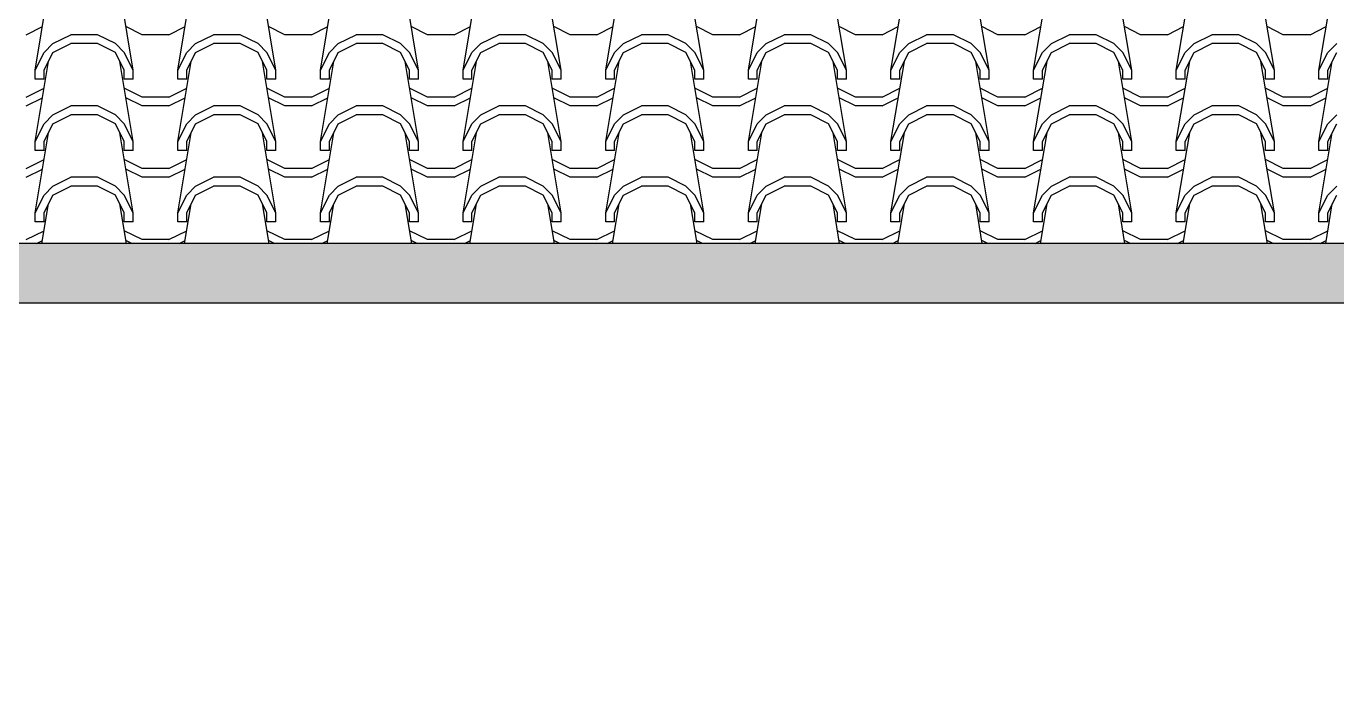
# Model space of a CAD drawing. Header units: millimetres. Extents: x -72 to 470, y 3 to 161.
# Drawn here: x 453.568 to 455.762, y 60.869 to 61.968 of the extents above; entities that cross this region are included whole.
import ezdxf

# ---------------------------------------------------------------- set-up
doc = ezdxf.new("R2010")
doc.units = ezdxf.units.MM
for name, color, linetype in [('001', 1, 'Continuous'), ('COTA', 7, 'Continuous'), ('LAYER2', 5, 'Continuous')]:
    doc.layers.add(name, color=color, linetype=linetype)

msp = doc.modelspace()

# ---------------------------------------------------------------- hatches: boundary and pattern name
at = {"layer": 'COTA', "true_color": 0x939598}
h = msp.add_hatch(color=252, dxfattribs=at)
h.dxf.hatch_style = 1
h.paths.add_polyline_path([(452.9603, 61.5036), (452.9603, 61.6036), (452.9603, 62.8536), (452.8103, 62.8536), (452.8103, 61.6036), (452.8103, 61.5036), (452.8103, 58.5036), (452.9603, 58.5036)])
h.paths.add_polyline_path([(463.8103, 61.6036), (463.8103, 62.8536), (463.6603, 62.8536), (463.6603, 61.6036), (452.9603, 61.6036), (452.9603, 61.5036), (456.1103, 61.5036), (463.8103, 61.5036)])
h.paths.add_polyline_path([(463.8103, 61.5036), (463.6603, 61.5036), (463.6603, 58.4036), (463.8103, 58.4036)])

# ---------------------------------------------------------------- linework, layer by layer
at = {"layer": '001', "color": 8, "linetype": 'Continuous', "ltscale": 0.5}
for p, q in [((453.5827, 61.8936), (453.6051, 62.0279)), ((453.7469, 61.8936), (453.7245, 62.0279)), ((453.8215, 61.8936), (453.8439, 62.0279)), ((453.9857, 61.8936), (453.9633, 62.0279)), ((454.0603, 61.8936), (454.0827, 62.0279)), ((454.2245, 61.8936), (454.2021, 62.0279)), ((454.2991, 61.8936), (454.3215, 62.0279)), ((454.4632, 61.8936), (454.4409, 62.0279)), ((454.5379, 61.8936), (454.5603, 62.0279)), ((454.702, 61.8936), (454.6796, 62.0279)), ((454.7767, 61.8936), (454.799, 62.0279)), ((454.9408, 61.8936), (454.9184, 62.0279)), ((455.0154, 61.8936), (455.0378, 62.0279)), ((455.1796, 61.8936), (455.1572, 62.0279)), ((455.2542, 61.8936), (455.2766, 62.0279)), ((455.4184, 61.8936), (455.396, 62.0279)), ((455.493, 61.8936), (455.5154, 62.0279)), ((455.6572, 61.8936), (455.6348, 62.0279)), ((455.7318, 61.8936), (455.7542, 62.0279)), ((453.5678, 61.9533), (453.5949, 61.9668)), ((453.7618, 61.9533), (453.7347, 61.9668)), ((453.8066, 61.9533), (453.8337, 61.9668)), ((454.0006, 61.9533), (453.9734, 61.9668)), ((454.0454, 61.9533), (454.0725, 61.9668)), ((454.2394, 61.9533), (454.2122, 61.9668)), ((454.2841, 61.9533), (454.3113, 61.9668)), ((454.4782, 61.9533), (454.451, 61.9668)), ((454.5229, 61.9533), (454.5501, 61.9668)), ((454.717, 61.9533), (454.6898, 61.9668)), ((454.7617, 61.9533), (454.7889, 61.9668)), ((454.9558, 61.9533), (454.9286, 61.9668)), ((455.0005, 61.9533), (455.0277, 61.9668)), ((455.1945, 61.9533), (455.1674, 61.9668)), ((455.2393, 61.9533), (455.2665, 61.9668)), ((455.4333, 61.9533), (455.4062, 61.9668)), ((455.4781, 61.9533), (455.5052, 61.9668)), ((455.6721, 61.9533), (455.645, 61.9668)), ((455.7169, 61.9533), (455.744, 61.9668)), ((453.5976, 61.9234), (453.6125, 61.9383)), ((453.6125, 61.9383), (453.6424, 61.9533)), ((453.6125, 61.9234), (453.6424, 61.9383)), ((453.6872, 61.9533), (453.6424, 61.9533)), ((453.6872, 61.9383), (453.6424, 61.9383)), ((453.717, 61.9383), (453.6872, 61.9533)), ((453.717, 61.9234), (453.6872, 61.9383)), ((453.7319, 61.9234), (453.717, 61.9383)), ((453.8066, 61.9533), (453.7618, 61.9533)), ((453.8364, 61.9234), (453.8513, 61.9383)), ((453.8513, 61.9383), (453.8812, 61.9533)), ((453.8513, 61.9234), (453.8812, 61.9383)), ((453.926, 61.9533), (453.8812, 61.9533)), ((453.926, 61.9383), (453.8812, 61.9383)), ((453.9558, 61.9383), (453.926, 61.9533)), ((453.9558, 61.9234), (453.926, 61.9383)), ((453.9707, 61.9234), (453.9558, 61.9383)), ((454.0454, 61.9533), (454.0006, 61.9533)), ((454.0752, 61.9234), (454.0901, 61.9383)), ((454.0901, 61.9383), (454.12, 61.9533)), ((454.0901, 61.9234), (454.12, 61.9383)), ((454.1648, 61.9533), (454.12, 61.9533)), ((454.1648, 61.9383), (454.12, 61.9383)), ((454.1946, 61.9383), (454.1648, 61.9533)), ((454.1946, 61.9234), (454.1648, 61.9383)), ((454.2095, 61.9234), (454.1946, 61.9383)), ((454.2841, 61.9533), (454.2394, 61.9533)), ((454.314, 61.9234), (454.3289, 61.9383)), ((454.3289, 61.9383), (454.3588, 61.9533)), ((454.3289, 61.9234), (454.3588, 61.9383)), ((454.4035, 61.9533), (454.3588, 61.9533)), ((454.4035, 61.9383), (454.3588, 61.9383)), ((454.4334, 61.9383), (454.4035, 61.9533)), ((454.4334, 61.9234), (454.4035, 61.9383)), ((454.4483, 61.9234), (454.4334, 61.9383)), ((454.5229, 61.9533), (454.4782, 61.9533)), ((454.5528, 61.9234), (454.5677, 61.9383)), ((454.5677, 61.9383), (454.5976, 61.9533)), ((454.5677, 61.9234), (454.5976, 61.9383)), ((454.6423, 61.9533), (454.5976, 61.9533)), ((454.6423, 61.9383), (454.5976, 61.9383)), ((454.6722, 61.9383), (454.6423, 61.9533)), ((454.6722, 61.9234), (454.6423, 61.9383)), ((454.6871, 61.9234), (454.6722, 61.9383)), ((454.7617, 61.9533), (454.717, 61.9533)), ((454.7916, 61.9234), (454.8065, 61.9383)), ((454.8065, 61.9383), (454.8364, 61.9533)), ((454.8065, 61.9234), (454.8364, 61.9383)), ((454.8811, 61.9533), (454.8364, 61.9533)), ((454.8811, 61.9383), (454.8364, 61.9383)), ((454.911, 61.9383), (454.8811, 61.9533)), ((454.911, 61.9234), (454.8811, 61.9383)), ((454.9259, 61.9234), (454.911, 61.9383)), ((455.0005, 61.9533), (454.9558, 61.9533)), ((455.0304, 61.9234), (455.0453, 61.9383)), ((455.0453, 61.9383), (455.0751, 61.9533)), ((455.0453, 61.9234), (455.0751, 61.9383)), ((455.1199, 61.9533), (455.0751, 61.9533)), ((455.1199, 61.9383), (455.0751, 61.9383)), ((455.1498, 61.9383), (455.1199, 61.9533)), ((455.1498, 61.9234), (455.1199, 61.9383)), ((455.1647, 61.9234), (455.1498, 61.9383)), ((455.2393, 61.9533), (455.1945, 61.9533)), ((455.2692, 61.9234), (455.2841, 61.9383)), ((455.2841, 61.9383), (455.3139, 61.9533)), ((455.2841, 61.9234), (455.3139, 61.9383)), ((455.3587, 61.9533), (455.3139, 61.9533)), ((455.3587, 61.9383), (455.3139, 61.9383)), ((455.3886, 61.9383), (455.3587, 61.9533)), ((455.3886, 61.9234), (455.3587, 61.9383)), ((455.4035, 61.9234), (455.3886, 61.9383)), ((455.4781, 61.9533), (455.4333, 61.9533)), ((455.508, 61.9234), (455.5229, 61.9383)), ((455.5229, 61.9383), (455.5527, 61.9533)), ((455.5229, 61.9234), (455.5527, 61.9383)), ((455.5975, 61.9533), (455.5527, 61.9533)), ((455.5975, 61.9383), (455.5527, 61.9383)), ((455.6274, 61.9383), (455.5975, 61.9533)), ((455.6274, 61.9234), (455.5975, 61.9383)), ((455.6423, 61.9234), (455.6274, 61.9383)), ((455.7169, 61.9533), (455.6721, 61.9533)), ((455.7467, 61.9234), (455.7617, 61.9383)), ((453.5827, 61.8936), (453.5976, 61.9234)), ((453.5976, 61.8936), (453.6125, 61.9234)), ((453.7319, 61.8936), (453.717, 61.9234)), ((453.7469, 61.8936), (453.7319, 61.9234)), ((453.8215, 61.8936), (453.8364, 61.9234)), ((453.8364, 61.8936), (453.8513, 61.9234)), ((453.9707, 61.8936), (453.9558, 61.9234)), ((453.9857, 61.8936), (453.9707, 61.9234)), ((454.0603, 61.8936), (454.0752, 61.9234)), ((454.0752, 61.8936), (454.0901, 61.9234)), ((454.2095, 61.8936), (454.1946, 61.9234)), ((454.2245, 61.8936), (454.2095, 61.9234)), ((454.2991, 61.8936), (454.314, 61.9234)), ((454.314, 61.8936), (454.3289, 61.9234)), ((454.4483, 61.8936), (454.4334, 61.9234)), ((454.4632, 61.8936), (454.4483, 61.9234)), ((454.5379, 61.8936), (454.5528, 61.9234)), ((454.5528, 61.8936), (454.5677, 61.9234)), ((454.6871, 61.8936), (454.6722, 61.9234)), ((454.702, 61.8936), (454.6871, 61.9234)), ((454.7767, 61.8936), (454.7916, 61.9234)), ((454.7916, 61.8936), (454.8065, 61.9234)), ((454.9259, 61.8936), (454.911, 61.9234)), ((454.9408, 61.8936), (454.9259, 61.9234)), ((455.0154, 61.8936), (455.0304, 61.9234)), ((455.0304, 61.8936), (455.0453, 61.9234)), ((455.1647, 61.8936), (455.1498, 61.9234)), ((455.1796, 61.8936), (455.1647, 61.9234)), ((455.2542, 61.8936), (455.2692, 61.9234)), ((455.2692, 61.8936), (455.2841, 61.9234)), ((455.4035, 61.8936), (455.3886, 61.9234)), ((455.4184, 61.8936), (455.4035, 61.9234)), ((455.493, 61.8936), (455.508, 61.9234)), ((455.508, 61.8936), (455.5229, 61.9234)), ((455.6423, 61.8936), (455.6274, 61.9234)), ((455.6572, 61.8936), (455.6423, 61.9234)), ((455.7318, 61.8936), (455.7467, 61.9234)), ((455.7467, 61.8936), (455.7617, 61.9234)), ((453.5827, 61.7742), (453.6051, 61.9085)), ((453.5827, 61.8786), (453.5827, 61.8936)), ((453.5976, 61.8786), (453.5976, 61.8936)), ((453.7469, 61.7742), (453.7245, 61.9085)), ((453.7319, 61.8786), (453.7319, 61.8936)), ((453.7469, 61.8786), (453.7469, 61.8936)), ((453.8215, 61.7742), (453.8439, 61.9085)), ((453.8215, 61.8786), (453.8215, 61.8936)), ((453.8364, 61.8786), (453.8364, 61.8936)), ((453.9857, 61.7742), (453.9633, 61.9085)), ((453.9707, 61.8786), (453.9707, 61.8936)), ((453.9857, 61.8786), (453.9857, 61.8936)), ((454.0603, 61.7742), (454.0827, 61.9085)), ((454.0603, 61.8786), (454.0603, 61.8936)), ((454.0752, 61.8786), (454.0752, 61.8936)), ((454.2245, 61.7742), (454.2021, 61.9085)), ((454.2095, 61.8786), (454.2095, 61.8936)), ((454.2245, 61.8786), (454.2245, 61.8936)), ((454.2991, 61.7742), (454.3215, 61.9085)), ((454.2991, 61.8786), (454.2991, 61.8936)), ((454.314, 61.8786), (454.314, 61.8936)), ((454.4632, 61.7742), (454.4409, 61.9085)), ((454.4483, 61.8786), (454.4483, 61.8936)), ((454.4632, 61.8786), (454.4632, 61.8936)), ((454.5379, 61.7742), (454.5603, 61.9085)), ((454.5379, 61.8786), (454.5379, 61.8936)), ((454.5528, 61.8786), (454.5528, 61.8936)), ((454.702, 61.7742), (454.6796, 61.9085)), ((454.6871, 61.8786), (454.6871, 61.8936)), ((454.702, 61.8786), (454.702, 61.8936)), ((454.7767, 61.7742), (454.799, 61.9085)), ((454.7767, 61.8786), (454.7767, 61.8936)), ((454.7916, 61.8786), (454.7916, 61.8936)), ((454.9408, 61.7742), (454.9184, 61.9085)), ((454.9259, 61.8786), (454.9259, 61.8936)), ((454.9408, 61.8786), (454.9408, 61.8936)), ((455.0154, 61.7742), (455.0378, 61.9085)), ((455.0154, 61.8786), (455.0154, 61.8936)), ((455.0304, 61.8786), (455.0304, 61.8936)), ((455.1796, 61.7742), (455.1572, 61.9085)), ((455.1647, 61.8786), (455.1647, 61.8936)), ((455.1796, 61.8786), (455.1796, 61.8936)), ((455.2542, 61.7742), (455.2766, 61.9085)), ((455.2542, 61.8786), (455.2542, 61.8936)), ((455.2692, 61.8786), (455.2692, 61.8936)), ((455.4184, 61.7742), (455.396, 61.9085)), ((455.4035, 61.8786), (455.4035, 61.8936)), ((455.4184, 61.8786), (455.4184, 61.8936)), ((455.493, 61.7742), (455.5154, 61.9085)), ((455.493, 61.8786), (455.493, 61.8936)), ((455.508, 61.8786), (455.508, 61.8936)), ((455.6572, 61.7742), (455.6348, 61.9085)), ((455.6423, 61.8786), (455.6423, 61.8936)), ((455.6572, 61.8786), (455.6572, 61.8936)), ((455.7318, 61.7742), (455.7542, 61.9085)), ((455.7318, 61.8786), (455.7318, 61.8936)), ((455.7467, 61.8786), (455.7467, 61.8936)), ((453.5976, 61.8786), (453.5827, 61.8786)), ((453.7469, 61.8786), (453.7319, 61.8786)), ((453.8364, 61.8786), (453.8215, 61.8786)), ((453.9857, 61.8786), (453.9707, 61.8786)), ((454.0752, 61.8786), (454.0603, 61.8786)), ((454.2245, 61.8786), (454.2095, 61.8786)), ((454.314, 61.8786), (454.2991, 61.8786)), ((454.4632, 61.8786), (454.4483, 61.8786)), ((454.5528, 61.8786), (454.5379, 61.8786)), ((454.702, 61.8786), (454.6871, 61.8786)), ((454.7916, 61.8786), (454.7767, 61.8786)), ((454.9408, 61.8786), (454.9259, 61.8786)), ((455.0304, 61.8786), (455.0154, 61.8786)), ((455.1796, 61.8786), (455.1647, 61.8786)), ((455.2692, 61.8786), (455.2542, 61.8786)), ((455.4184, 61.8786), (455.4035, 61.8786)), ((455.508, 61.8786), (455.493, 61.8786)), ((455.6572, 61.8786), (455.6423, 61.8786)), ((455.7467, 61.8786), (455.7318, 61.8786)), ((453.5678, 61.8488), (453.5976, 61.8637)), ((453.5678, 61.8339), (453.5949, 61.8474)), ((453.7618, 61.8488), (453.7319, 61.8637)), ((453.7618, 61.8339), (453.7347, 61.8474)), ((453.8066, 61.8488), (453.7618, 61.8488)), ((453.8066, 61.8488), (453.8364, 61.8637)), ((453.8066, 61.8339), (453.8337, 61.8474)), ((454.0006, 61.8488), (453.9707, 61.8637)), ((454.0006, 61.8339), (453.9734, 61.8474)), ((454.0454, 61.8488), (454.0006, 61.8488)), ((454.0454, 61.8488), (454.0752, 61.8637)), ((454.0454, 61.8339), (454.0725, 61.8474)), ((454.2394, 61.8488), (454.2095, 61.8637)), ((454.2394, 61.8339), (454.2122, 61.8474)), ((454.2841, 61.8488), (454.2394, 61.8488)), ((454.2841, 61.8488), (454.314, 61.8637)), ((454.2841, 61.8339), (454.3113, 61.8474)), ((454.4782, 61.8488), (454.4483, 61.8637)), ((454.4782, 61.8339), (454.451, 61.8474)), ((454.5229, 61.8488), (454.4782, 61.8488)), ((454.5229, 61.8488), (454.5528, 61.8637)), ((454.5229, 61.8339), (454.5501, 61.8474)), ((454.717, 61.8488), (454.6871, 61.8637)), ((454.717, 61.8339), (454.6898, 61.8474)), ((454.7617, 61.8488), (454.717, 61.8488)), ((454.7617, 61.8488), (454.7916, 61.8637)), ((454.7617, 61.8339), (454.7889, 61.8474)), ((454.9558, 61.8488), (454.9259, 61.8637)), ((454.9558, 61.8339), (454.9286, 61.8474)), ((455.0005, 61.8488), (454.9558, 61.8488)), ((455.0005, 61.8488), (455.0304, 61.8637)), ((455.0005, 61.8339), (455.0277, 61.8474)), ((455.1945, 61.8488), (455.1647, 61.8637)), ((455.1945, 61.8339), (455.1674, 61.8474)), ((455.2393, 61.8488), (455.1945, 61.8488)), ((455.2393, 61.8488), (455.2692, 61.8637)), ((455.2393, 61.8339), (455.2665, 61.8474)), ((455.4333, 61.8488), (455.4035, 61.8637)), ((455.4333, 61.8339), (455.4062, 61.8474)), ((455.4781, 61.8488), (455.4333, 61.8488)), ((455.4781, 61.8488), (455.508, 61.8637)), ((455.4781, 61.8339), (455.5052, 61.8474)), ((455.6721, 61.8488), (455.6423, 61.8637)), ((455.6721, 61.8339), (455.645, 61.8474)), ((455.7169, 61.8488), (455.6721, 61.8488)), ((455.7169, 61.8488), (455.7467, 61.8637)), ((455.7169, 61.8339), (455.744, 61.8474)), ((453.6125, 61.8189), (453.6424, 61.8339)), ((453.6872, 61.8339), (453.6424, 61.8339)), ((453.717, 61.8189), (453.6872, 61.8339)), ((453.8066, 61.8339), (453.7618, 61.8339)), ((453.8513, 61.8189), (453.8812, 61.8339)), ((453.926, 61.8339), (453.8812, 61.8339)), ((453.9558, 61.8189), (453.926, 61.8339)), ((454.0454, 61.8339), (454.0006, 61.8339)), ((454.0901, 61.8189), (454.12, 61.8339)), ((454.1648, 61.8339), (454.12, 61.8339)), ((454.1946, 61.8189), (454.1648, 61.8339)), ((454.2841, 61.8339), (454.2394, 61.8339)), ((454.3289, 61.8189), (454.3588, 61.8339)), ((454.4035, 61.8339), (454.3588, 61.8339)), ((454.4334, 61.8189), (454.4035, 61.8339)), ((454.5229, 61.8339), (454.4782, 61.8339)), ((454.5677, 61.8189), (454.5976, 61.8339)), ((454.6423, 61.8339), (454.5976, 61.8339)), ((454.6722, 61.8189), (454.6423, 61.8339)), ((454.7617, 61.8339), (454.717, 61.8339)), ((454.8065, 61.8189), (454.8364, 61.8339)), ((454.8811, 61.8339), (454.8364, 61.8339)), ((454.911, 61.8189), (454.8811, 61.8339)), ((455.0005, 61.8339), (454.9558, 61.8339)), ((455.0453, 61.8189), (455.0751, 61.8339)), ((455.1199, 61.8339), (455.0751, 61.8339)), ((455.1498, 61.8189), (455.1199, 61.8339)), ((455.2393, 61.8339), (455.1945, 61.8339)), ((455.2841, 61.8189), (455.3139, 61.8339)), ((455.3587, 61.8339), (455.3139, 61.8339)), ((455.3886, 61.8189), (455.3587, 61.8339)), ((455.4781, 61.8339), (455.4333, 61.8339)), ((455.5229, 61.8189), (455.5527, 61.8339)), ((455.5975, 61.8339), (455.5527, 61.8339)), ((455.6274, 61.8189), (455.5975, 61.8339)), ((455.7169, 61.8339), (455.6721, 61.8339)), ((453.5827, 61.7742), (453.5976, 61.804)), ((453.5976, 61.804), (453.6125, 61.8189)), ((453.5976, 61.7742), (453.6125, 61.804)), ((453.6125, 61.804), (453.6424, 61.8189)), ((453.6872, 61.8189), (453.6424, 61.8189)), ((453.717, 61.804), (453.6872, 61.8189)), ((453.7319, 61.804), (453.717, 61.8189)), ((453.7319, 61.7742), (453.717, 61.804)), ((453.7469, 61.7742), (453.7319, 61.804)), ((453.8215, 61.7742), (453.8364, 61.804)), ((453.8364, 61.804), (453.8513, 61.8189)), ((453.8364, 61.7742), (453.8513, 61.804)), ((453.8513, 61.804), (453.8812, 61.8189)), ((453.926, 61.8189), (453.8812, 61.8189)), ((453.9558, 61.804), (453.926, 61.8189)), ((453.9707, 61.804), (453.9558, 61.8189)), ((453.9707, 61.7742), (453.9558, 61.804)), ((453.9857, 61.7742), (453.9707, 61.804)), ((454.0603, 61.7742), (454.0752, 61.804)), ((454.0752, 61.804), (454.0901, 61.8189)), ((454.0752, 61.7742), (454.0901, 61.804)), ((454.0901, 61.804), (454.12, 61.8189)), ((454.1648, 61.8189), (454.12, 61.8189)), ((454.1946, 61.804), (454.1648, 61.8189)), ((454.2095, 61.804), (454.1946, 61.8189)), ((454.2095, 61.7742), (454.1946, 61.804)), ((454.2245, 61.7742), (454.2095, 61.804)), ((454.2991, 61.7742), (454.314, 61.804)), ((454.314, 61.804), (454.3289, 61.8189)), ((454.314, 61.7742), (454.3289, 61.804)), ((454.3289, 61.804), (454.3588, 61.8189)), ((454.4035, 61.8189), (454.3588, 61.8189)), ((454.4334, 61.804), (454.4035, 61.8189)), ((454.4483, 61.804), (454.4334, 61.8189)), ((454.4483, 61.7742), (454.4334, 61.804)), ((454.4632, 61.7742), (454.4483, 61.804)), ((454.5379, 61.7742), (454.5528, 61.804)), ((454.5528, 61.804), (454.5677, 61.8189)), ((454.5528, 61.7742), (454.5677, 61.804)), ((454.5677, 61.804), (454.5976, 61.8189)), ((454.6423, 61.8189), (454.5976, 61.8189)), ((454.6722, 61.804), (454.6423, 61.8189)), ((454.6871, 61.804), (454.6722, 61.8189)), ((454.6871, 61.7742), (454.6722, 61.804)), ((454.702, 61.7742), (454.6871, 61.804)), ((454.7767, 61.7742), (454.7916, 61.804)), ((454.7916, 61.804), (454.8065, 61.8189)), ((454.7916, 61.7742), (454.8065, 61.804)), ((454.8065, 61.804), (454.8364, 61.8189)), ((454.8811, 61.8189), (454.8364, 61.8189)), ((454.911, 61.804), (454.8811, 61.8189)), ((454.9259, 61.804), (454.911, 61.8189)), ((454.9259, 61.7742), (454.911, 61.804)), ((454.9408, 61.7742), (454.9259, 61.804)), ((455.0154, 61.7742), (455.0304, 61.804)), ((455.0304, 61.804), (455.0453, 61.8189)), ((455.0304, 61.7742), (455.0453, 61.804)), ((455.0453, 61.804), (455.0751, 61.8189)), ((455.1199, 61.8189), (455.0751, 61.8189)), ((455.1498, 61.804), (455.1199, 61.8189)), ((455.1647, 61.804), (455.1498, 61.8189)), ((455.1647, 61.7742), (455.1498, 61.804)), ((455.1796, 61.7742), (455.1647, 61.804)), ((455.2542, 61.7742), (455.2692, 61.804)), ((455.2692, 61.804), (455.2841, 61.8189)), ((455.2692, 61.7742), (455.2841, 61.804)), ((455.2841, 61.804), (455.3139, 61.8189)), ((455.3587, 61.8189), (455.3139, 61.8189)), ((455.3886, 61.804), (455.3587, 61.8189)), ((455.4035, 61.804), (455.3886, 61.8189)), ((455.4035, 61.7742), (455.3886, 61.804)), ((455.4184, 61.7742), (455.4035, 61.804)), ((455.493, 61.7742), (455.508, 61.804)), ((455.508, 61.804), (455.5229, 61.8189)), ((455.508, 61.7742), (455.5229, 61.804)), ((455.5229, 61.804), (455.5527, 61.8189)), ((455.5975, 61.8189), (455.5527, 61.8189)), ((455.6274, 61.804), (455.5975, 61.8189)), ((455.6423, 61.804), (455.6274, 61.8189)), ((455.6423, 61.7742), (455.6274, 61.804)), ((455.6572, 61.7742), (455.6423, 61.804)), ((455.7318, 61.7742), (455.7467, 61.804)), ((455.7467, 61.804), (455.7617, 61.8189)), ((455.7467, 61.7742), (455.7617, 61.804)), ((453.5827, 61.6548), (453.6051, 61.7891)), ((453.7469, 61.6548), (453.7245, 61.7891)), ((453.8215, 61.6548), (453.8439, 61.7891)), ((453.9857, 61.6548), (453.9633, 61.7891)), ((454.0603, 61.6548), (454.0827, 61.7891)), ((454.2245, 61.6548), (454.2021, 61.7891)), ((454.2991, 61.6548), (454.3215, 61.7891)), ((454.4632, 61.6548), (454.4409, 61.7891)), ((454.5379, 61.6548), (454.5603, 61.7891)), ((454.702, 61.6548), (454.6796, 61.7891)), ((454.7767, 61.6548), (454.799, 61.7891)), ((454.9408, 61.6548), (454.9184, 61.7891)), ((455.0154, 61.6548), (455.0378, 61.7891)), ((455.1796, 61.6548), (455.1572, 61.7891)), ((455.2542, 61.6548), (455.2766, 61.7891)), ((455.4184, 61.6548), (455.396, 61.7891)), ((455.493, 61.6548), (455.5154, 61.7891)), ((455.6572, 61.6548), (455.6348, 61.7891)), ((455.7318, 61.6548), (455.7542, 61.7891)), ((453.5827, 61.7592), (453.5827, 61.7742)), ((453.5976, 61.7592), (453.5827, 61.7592)), ((453.5976, 61.7592), (453.5976, 61.7742)), ((453.7319, 61.7592), (453.7319, 61.7742)), ((453.7469, 61.7592), (453.7319, 61.7592)), ((453.7469, 61.7592), (453.7469, 61.7742)), ((453.8215, 61.7592), (453.8215, 61.7742)), ((453.8364, 61.7592), (453.8215, 61.7592)), ((453.8364, 61.7592), (453.8364, 61.7742)), ((453.9707, 61.7592), (453.9707, 61.7742)), ((453.9857, 61.7592), (453.9707, 61.7592)), ((453.9857, 61.7592), (453.9857, 61.7742)), ((454.0603, 61.7592), (454.0603, 61.7742)), ((454.0752, 61.7592), (454.0603, 61.7592)), ((454.0752, 61.7592), (454.0752, 61.7742)), ((454.2095, 61.7592), (454.2095, 61.7742)), ((454.2245, 61.7592), (454.2095, 61.7592)), ((454.2245, 61.7592), (454.2245, 61.7742)), ((454.2991, 61.7592), (454.2991, 61.7742)), ((454.314, 61.7592), (454.2991, 61.7592)), ((454.314, 61.7592), (454.314, 61.7742)), ((454.4483, 61.7592), (454.4483, 61.7742)), ((454.4632, 61.7592), (454.4483, 61.7592)), ((454.4632, 61.7592), (454.4632, 61.7742)), ((454.5379, 61.7592), (454.5379, 61.7742)), ((454.5528, 61.7592), (454.5379, 61.7592)), ((454.5528, 61.7592), (454.5528, 61.7742)), ((454.6871, 61.7592), (454.6871, 61.7742)), ((454.702, 61.7592), (454.6871, 61.7592)), ((454.702, 61.7592), (454.702, 61.7742)), ((454.7767, 61.7592), (454.7767, 61.7742)), ((454.7916, 61.7592), (454.7767, 61.7592)), ((454.7916, 61.7592), (454.7916, 61.7742)), ((454.9259, 61.7592), (454.9259, 61.7742)), ((454.9408, 61.7592), (454.9259, 61.7592)), ((454.9408, 61.7592), (454.9408, 61.7742)), ((455.0154, 61.7592), (455.0154, 61.7742)), ((455.0304, 61.7592), (455.0154, 61.7592)), ((455.0304, 61.7592), (455.0304, 61.7742)), ((455.1647, 61.7592), (455.1647, 61.7742)), ((455.1796, 61.7592), (455.1647, 61.7592)), ((455.1796, 61.7592), (455.1796, 61.7742)), ((455.2542, 61.7592), (455.2542, 61.7742)), ((455.2692, 61.7592), (455.2542, 61.7592)), ((455.2692, 61.7592), (455.2692, 61.7742)), ((455.4035, 61.7592), (455.4035, 61.7742)), ((455.4184, 61.7592), (455.4035, 61.7592)), ((455.4184, 61.7592), (455.4184, 61.7742)), ((455.493, 61.7592), (455.493, 61.7742)), ((455.508, 61.7592), (455.493, 61.7592)), ((455.508, 61.7592), (455.508, 61.7742)), ((455.6423, 61.7592), (455.6423, 61.7742)), ((455.6572, 61.7592), (455.6423, 61.7592)), ((455.6572, 61.7592), (455.6572, 61.7742)), ((455.7318, 61.7592), (455.7318, 61.7742)), ((455.7467, 61.7592), (455.7318, 61.7592)), ((455.7467, 61.7592), (455.7467, 61.7742)), ((453.5678, 61.7294), (453.5976, 61.7443)), ((453.7618, 61.7294), (453.7319, 61.7443)), ((453.8066, 61.7294), (453.8364, 61.7443)), ((454.0006, 61.7294), (453.9707, 61.7443)), ((454.0454, 61.7294), (454.0752, 61.7443)), ((454.2394, 61.7294), (454.2095, 61.7443)), ((454.2841, 61.7294), (454.314, 61.7443)), ((454.4782, 61.7294), (454.4483, 61.7443)), ((454.5229, 61.7294), (454.5528, 61.7443)), ((454.717, 61.7294), (454.6871, 61.7443)), ((454.7617, 61.7294), (454.7916, 61.7443)), ((454.9558, 61.7294), (454.9259, 61.7443)), ((455.0005, 61.7294), (455.0304, 61.7443)), ((455.1945, 61.7294), (455.1647, 61.7443)), ((455.2393, 61.7294), (455.2692, 61.7443)), ((455.4333, 61.7294), (455.4035, 61.7443)), ((455.4781, 61.7294), (455.508, 61.7443)), ((455.6721, 61.7294), (455.6423, 61.7443)), ((455.7169, 61.7294), (455.7467, 61.7443)), ((453.5678, 61.7145), (453.5949, 61.728)), ((453.6125, 61.6995), (453.6424, 61.7145)), ((453.6872, 61.7145), (453.6424, 61.7145)), ((453.717, 61.6995), (453.6872, 61.7145)), ((453.7618, 61.7145), (453.7347, 61.728)), ((453.8066, 61.7294), (453.7618, 61.7294)), ((453.8066, 61.7145), (453.7618, 61.7145)), ((453.8066, 61.7145), (453.8337, 61.728)), ((453.8513, 61.6995), (453.8812, 61.7145)), ((453.926, 61.7145), (453.8812, 61.7145)), ((453.9558, 61.6995), (453.926, 61.7145)), ((454.0006, 61.7145), (453.9734, 61.728)), ((454.0454, 61.7294), (454.0006, 61.7294)), ((454.0454, 61.7145), (454.0006, 61.7145)), ((454.0454, 61.7145), (454.0725, 61.728)), ((454.0901, 61.6995), (454.12, 61.7145)), ((454.1648, 61.7145), (454.12, 61.7145)), ((454.1946, 61.6995), (454.1648, 61.7145)), ((454.2394, 61.7145), (454.2122, 61.728)), ((454.2841, 61.7294), (454.2394, 61.7294)), ((454.2841, 61.7145), (454.2394, 61.7145)), ((454.2841, 61.7145), (454.3113, 61.728)), ((454.3289, 61.6995), (454.3588, 61.7145)), ((454.4035, 61.7145), (454.3588, 61.7145)), ((454.4334, 61.6995), (454.4035, 61.7145)), ((454.4782, 61.7145), (454.451, 61.728)), ((454.5229, 61.7294), (454.4782, 61.7294)), ((454.5229, 61.7145), (454.4782, 61.7145)), ((454.5229, 61.7145), (454.5501, 61.728)), ((454.5677, 61.6995), (454.5976, 61.7145)), ((454.6423, 61.7145), (454.5976, 61.7145)), ((454.6722, 61.6995), (454.6423, 61.7145)), ((454.717, 61.7145), (454.6898, 61.728)), ((454.7617, 61.7294), (454.717, 61.7294)), ((454.7617, 61.7145), (454.717, 61.7145)), ((454.7617, 61.7145), (454.7889, 61.728)), ((454.8065, 61.6995), (454.8364, 61.7145)), ((454.8811, 61.7145), (454.8364, 61.7145)), ((454.911, 61.6995), (454.8811, 61.7145)), ((454.9558, 61.7145), (454.9286, 61.728)), ((455.0005, 61.7294), (454.9558, 61.7294)), ((455.0005, 61.7145), (454.9558, 61.7145)), ((455.0005, 61.7145), (455.0277, 61.728)), ((455.0453, 61.6995), (455.0751, 61.7145)), ((455.1199, 61.7145), (455.0751, 61.7145)), ((455.1498, 61.6995), (455.1199, 61.7145)), ((455.1945, 61.7145), (455.1674, 61.728)), ((455.2393, 61.7294), (455.1945, 61.7294)), ((455.2393, 61.7145), (455.1945, 61.7145)), ((455.2393, 61.7145), (455.2665, 61.728)), ((455.2841, 61.6995), (455.3139, 61.7145)), ((455.3587, 61.7145), (455.3139, 61.7145)), ((455.3886, 61.6995), (455.3587, 61.7145)), ((455.4333, 61.7145), (455.4062, 61.728)), ((455.4781, 61.7294), (455.4333, 61.7294)), ((455.4781, 61.7145), (455.4333, 61.7145)), ((455.4781, 61.7145), (455.5052, 61.728)), ((455.5229, 61.6995), (455.5527, 61.7145)), ((455.5975, 61.7145), (455.5527, 61.7145)), ((455.6274, 61.6995), (455.5975, 61.7145)), ((455.6721, 61.7145), (455.645, 61.728)), ((455.7169, 61.7294), (455.6721, 61.7294)), ((455.7169, 61.7145), (455.6721, 61.7145)), ((455.7169, 61.7145), (455.744, 61.728)), ((453.5976, 61.6846), (453.6125, 61.6995)), ((453.6125, 61.6846), (453.6424, 61.6995)), ((453.6872, 61.6995), (453.6424, 61.6995)), ((453.717, 61.6846), (453.6872, 61.6995)), ((453.7319, 61.6846), (453.717, 61.6995)), ((453.8364, 61.6846), (453.8513, 61.6995)), ((453.8513, 61.6846), (453.8812, 61.6995)), ((453.926, 61.6995), (453.8812, 61.6995)), ((453.9558, 61.6846), (453.926, 61.6995)), ((453.9707, 61.6846), (453.9558, 61.6995)), ((454.0752, 61.6846), (454.0901, 61.6995)), ((454.0901, 61.6846), (454.12, 61.6995)), ((454.1648, 61.6995), (454.12, 61.6995)), ((454.1946, 61.6846), (454.1648, 61.6995)), ((454.2095, 61.6846), (454.1946, 61.6995)), ((454.314, 61.6846), (454.3289, 61.6995)), ((454.3289, 61.6846), (454.3588, 61.6995)), ((454.4035, 61.6995), (454.3588, 61.6995)), ((454.4334, 61.6846), (454.4035, 61.6995)), ((454.4483, 61.6846), (454.4334, 61.6995)), ((454.5528, 61.6846), (454.5677, 61.6995)), ((454.5677, 61.6846), (454.5976, 61.6995)), ((454.6423, 61.6995), (454.5976, 61.6995)), ((454.6722, 61.6846), (454.6423, 61.6995)), ((454.6871, 61.6846), (454.6722, 61.6995)), ((454.7916, 61.6846), (454.8065, 61.6995)), ((454.8065, 61.6846), (454.8364, 61.6995)), ((454.8811, 61.6995), (454.8364, 61.6995)), ((454.911, 61.6846), (454.8811, 61.6995)), ((454.9259, 61.6846), (454.911, 61.6995)), ((455.0304, 61.6846), (455.0453, 61.6995)), ((455.0453, 61.6846), (455.0751, 61.6995)), ((455.1199, 61.6995), (455.0751, 61.6995)), ((455.1498, 61.6846), (455.1199, 61.6995)), ((455.1647, 61.6846), (455.1498, 61.6995)), ((455.2692, 61.6846), (455.2841, 61.6995)), ((455.2841, 61.6846), (455.3139, 61.6995)), ((455.3587, 61.6995), (455.3139, 61.6995)), ((455.3886, 61.6846), (455.3587, 61.6995)), ((455.4035, 61.6846), (455.3886, 61.6995)), ((455.508, 61.6846), (455.5229, 61.6995)), ((455.5229, 61.6846), (455.5527, 61.6995)), ((455.5975, 61.6995), (455.5527, 61.6995)), ((455.6274, 61.6846), (455.5975, 61.6995)), ((455.6423, 61.6846), (455.6274, 61.6995)), ((455.7467, 61.6846), (455.7617, 61.6995)), ((453.5827, 61.6548), (453.5976, 61.6846)), ((453.5976, 61.6548), (453.6125, 61.6846)), ((453.7319, 61.6548), (453.717, 61.6846)), ((453.7469, 61.6548), (453.7319, 61.6846)), ((453.8215, 61.6548), (453.8364, 61.6846)), ((453.8364, 61.6548), (453.8513, 61.6846)), ((453.9707, 61.6548), (453.9558, 61.6846)), ((453.9857, 61.6548), (453.9707, 61.6846)), ((454.0603, 61.6548), (454.0752, 61.6846)), ((454.0752, 61.6548), (454.0901, 61.6846)), ((454.2095, 61.6548), (454.1946, 61.6846)), ((454.2245, 61.6548), (454.2095, 61.6846)), ((454.2991, 61.6548), (454.314, 61.6846)), ((454.314, 61.6548), (454.3289, 61.6846)), ((454.4483, 61.6548), (454.4334, 61.6846)), ((454.4632, 61.6548), (454.4483, 61.6846)), ((454.5379, 61.6548), (454.5528, 61.6846)), ((454.5528, 61.6548), (454.5677, 61.6846)), ((454.6871, 61.6548), (454.6722, 61.6846)), ((454.702, 61.6548), (454.6871, 61.6846)), ((454.7767, 61.6548), (454.7916, 61.6846)), ((454.7916, 61.6548), (454.8065, 61.6846)), ((454.9259, 61.6548), (454.911, 61.6846)), ((454.9408, 61.6548), (454.9259, 61.6846)), ((455.0154, 61.6548), (455.0304, 61.6846)), ((455.0304, 61.6548), (455.0453, 61.6846)), ((455.1647, 61.6548), (455.1498, 61.6846)), ((455.1796, 61.6548), (455.1647, 61.6846)), ((455.2542, 61.6548), (455.2692, 61.6846)), ((455.2692, 61.6548), (455.2841, 61.6846)), ((455.4035, 61.6548), (455.3886, 61.6846)), ((455.4184, 61.6548), (455.4035, 61.6846)), ((455.493, 61.6548), (455.508, 61.6846)), ((455.508, 61.6548), (455.5229, 61.6846)), ((455.6423, 61.6548), (455.6274, 61.6846)), ((455.6572, 61.6548), (455.6423, 61.6846)), ((455.7318, 61.6548), (455.7467, 61.6846)), ((455.7467, 61.6548), (455.7617, 61.6846)), ((453.5827, 61.6398), (453.5827, 61.6548)), ((453.5941, 61.6036), (453.6051, 61.6697)), ((453.5976, 61.6398), (453.5976, 61.6548)), ((453.7355, 61.6036), (453.7245, 61.6697)), ((453.7319, 61.6398), (453.7319, 61.6548)), ((453.7469, 61.6398), (453.7469, 61.6548)), ((453.8215, 61.6398), (453.8215, 61.6548)), ((453.8329, 61.6036), (453.8439, 61.6697)), ((453.8364, 61.6398), (453.8364, 61.6548)), ((453.9743, 61.6036), (453.9633, 61.6697)), ((453.9707, 61.6398), (453.9707, 61.6548)), ((453.9857, 61.6398), (453.9857, 61.6548)), ((454.0603, 61.6398), (454.0603, 61.6548)), ((454.0717, 61.6036), (454.0827, 61.6697)), ((454.0752, 61.6398), (454.0752, 61.6548)), ((454.2131, 61.6036), (454.2021, 61.6697)), ((454.2095, 61.6398), (454.2095, 61.6548)), ((454.2245, 61.6398), (454.2245, 61.6548)), ((454.2991, 61.6398), (454.2991, 61.6548)), ((454.3105, 61.6036), (454.3215, 61.6697)), ((454.314, 61.6398), (454.314, 61.6548)), ((454.4519, 61.6036), (454.4409, 61.6697)), ((454.4483, 61.6398), (454.4483, 61.6548)), ((454.4632, 61.6398), (454.4632, 61.6548)), ((454.5379, 61.6398), (454.5379, 61.6548)), ((454.5492, 61.6036), (454.5603, 61.6697)), ((454.5528, 61.6398), (454.5528, 61.6548)), ((454.6907, 61.6036), (454.6796, 61.6697)), ((454.6871, 61.6398), (454.6871, 61.6548)), ((454.702, 61.6398), (454.702, 61.6548)), ((454.7767, 61.6398), (454.7767, 61.6548)), ((454.788, 61.6036), (454.799, 61.6697)), ((454.7916, 61.6398), (454.7916, 61.6548)), ((454.9294, 61.6036), (454.9184, 61.6697)), ((454.9259, 61.6398), (454.9259, 61.6548)), ((454.9408, 61.6398), (454.9408, 61.6548)), ((455.0154, 61.6398), (455.0154, 61.6548)), ((455.0268, 61.6036), (455.0378, 61.6697)), ((455.0304, 61.6398), (455.0304, 61.6548)), ((455.1682, 61.6036), (455.1572, 61.6697)), ((455.1647, 61.6398), (455.1647, 61.6548)), ((455.1796, 61.6398), (455.1796, 61.6548)), ((455.2542, 61.6398), (455.2542, 61.6548)), ((455.2656, 61.6036), (455.2766, 61.6697)), ((455.2692, 61.6398), (455.2692, 61.6548)), ((455.407, 61.6036), (455.396, 61.6697)), ((455.4035, 61.6398), (455.4035, 61.6548)), ((455.4184, 61.6398), (455.4184, 61.6548)), ((455.493, 61.6398), (455.493, 61.6548)), ((455.5044, 61.6036), (455.5154, 61.6697)), ((455.508, 61.6398), (455.508, 61.6548)), ((455.6458, 61.6036), (455.6348, 61.6697)), ((455.6423, 61.6398), (455.6423, 61.6548)), ((455.6572, 61.6398), (455.6572, 61.6548)), ((455.7318, 61.6398), (455.7318, 61.6548)), ((455.7432, 61.6036), (455.7542, 61.6697)), ((455.7467, 61.6398), (455.7467, 61.6548)), ((453.5976, 61.6398), (453.5827, 61.6398)), ((453.7469, 61.6398), (453.7319, 61.6398)), ((453.8364, 61.6398), (453.8215, 61.6398)), ((453.9857, 61.6398), (453.9707, 61.6398)), ((454.0752, 61.6398), (454.0603, 61.6398)), ((454.2245, 61.6398), (454.2095, 61.6398)), ((454.314, 61.6398), (454.2991, 61.6398)), ((454.4632, 61.6398), (454.4483, 61.6398)), ((454.5528, 61.6398), (454.5379, 61.6398)), ((454.702, 61.6398), (454.6871, 61.6398)), ((454.7916, 61.6398), (454.7767, 61.6398)), ((454.9408, 61.6398), (454.9259, 61.6398)), ((455.0304, 61.6398), (455.0154, 61.6398)), ((455.1796, 61.6398), (455.1647, 61.6398)), ((455.2692, 61.6398), (455.2542, 61.6398)), ((455.4184, 61.6398), (455.4035, 61.6398)), ((455.508, 61.6398), (455.493, 61.6398)), ((455.6572, 61.6398), (455.6423, 61.6398)), ((455.7467, 61.6398), (455.7318, 61.6398)), ((453.5678, 61.61), (453.5976, 61.6249)), ((453.5849, 61.6036), (453.5949, 61.6086)), ((453.7618, 61.61), (453.7319, 61.6249)), ((453.7446, 61.6036), (453.7347, 61.6086)), ((453.8066, 61.61), (453.7618, 61.61)), ((453.8066, 61.61), (453.8364, 61.6249)), ((453.8237, 61.6036), (453.8337, 61.6086)), ((454.0006, 61.61), (453.9707, 61.6249)), ((453.9834, 61.6036), (453.9734, 61.6086)), ((454.0454, 61.61), (454.0006, 61.61)), ((454.0454, 61.61), (454.0752, 61.6249)), ((454.0625, 61.6036), (454.0725, 61.6086)), ((454.2394, 61.61), (454.2095, 61.6249)), ((454.2222, 61.6036), (454.2122, 61.6086)), ((454.2841, 61.61), (454.2394, 61.61)), ((454.2841, 61.61), (454.314, 61.6249)), ((454.3013, 61.6036), (454.3113, 61.6086)), ((454.4782, 61.61), (454.4483, 61.6249)), ((454.461, 61.6036), (454.451, 61.6086)), ((454.5229, 61.61), (454.4782, 61.61)), ((454.5229, 61.61), (454.5528, 61.6249)), ((454.5401, 61.6036), (454.5501, 61.6086)), ((454.717, 61.61), (454.6871, 61.6249)), ((454.6998, 61.6036), (454.6898, 61.6086)), ((454.7617, 61.61), (454.717, 61.61)), ((454.7617, 61.61), (454.7916, 61.6249)), ((454.7789, 61.6036), (454.7889, 61.6086)), ((454.9558, 61.61), (454.9259, 61.6249)), ((454.9386, 61.6036), (454.9286, 61.6086)), ((455.0005, 61.61), (454.9558, 61.61)), ((455.0005, 61.61), (455.0304, 61.6249)), ((455.0177, 61.6036), (455.0277, 61.6086)), ((455.1945, 61.61), (455.1647, 61.6249)), ((455.1774, 61.6036), (455.1674, 61.6086)), ((455.2393, 61.61), (455.1945, 61.61)), ((455.2393, 61.61), (455.2692, 61.6249)), ((455.2565, 61.6036), (455.2665, 61.6086)), ((455.4333, 61.61), (455.4035, 61.6249)), ((455.4162, 61.6036), (455.4062, 61.6086)), ((455.4781, 61.61), (455.4333, 61.61)), ((455.4781, 61.61), (455.508, 61.6249)), ((455.4953, 61.6036), (455.5052, 61.6086)), ((455.6721, 61.61), (455.6423, 61.6249)), ((455.655, 61.6036), (455.645, 61.6086)), ((455.7169, 61.61), (455.6721, 61.61)), ((455.7169, 61.61), (455.7467, 61.6249)), ((455.7341, 61.6036), (455.744, 61.6086))]:
    msp.add_line(p, q, dxfattribs=at)
at = {"layer": 'LAYER2'}
for p, q in [((463.6603, 61.6036), (452.9603, 61.6036)), ((456.1103, 61.5036), (452.9603, 61.5036))]:
    msp.add_line(p, q, dxfattribs=at)

doc.saveas('drawing.dxf')
